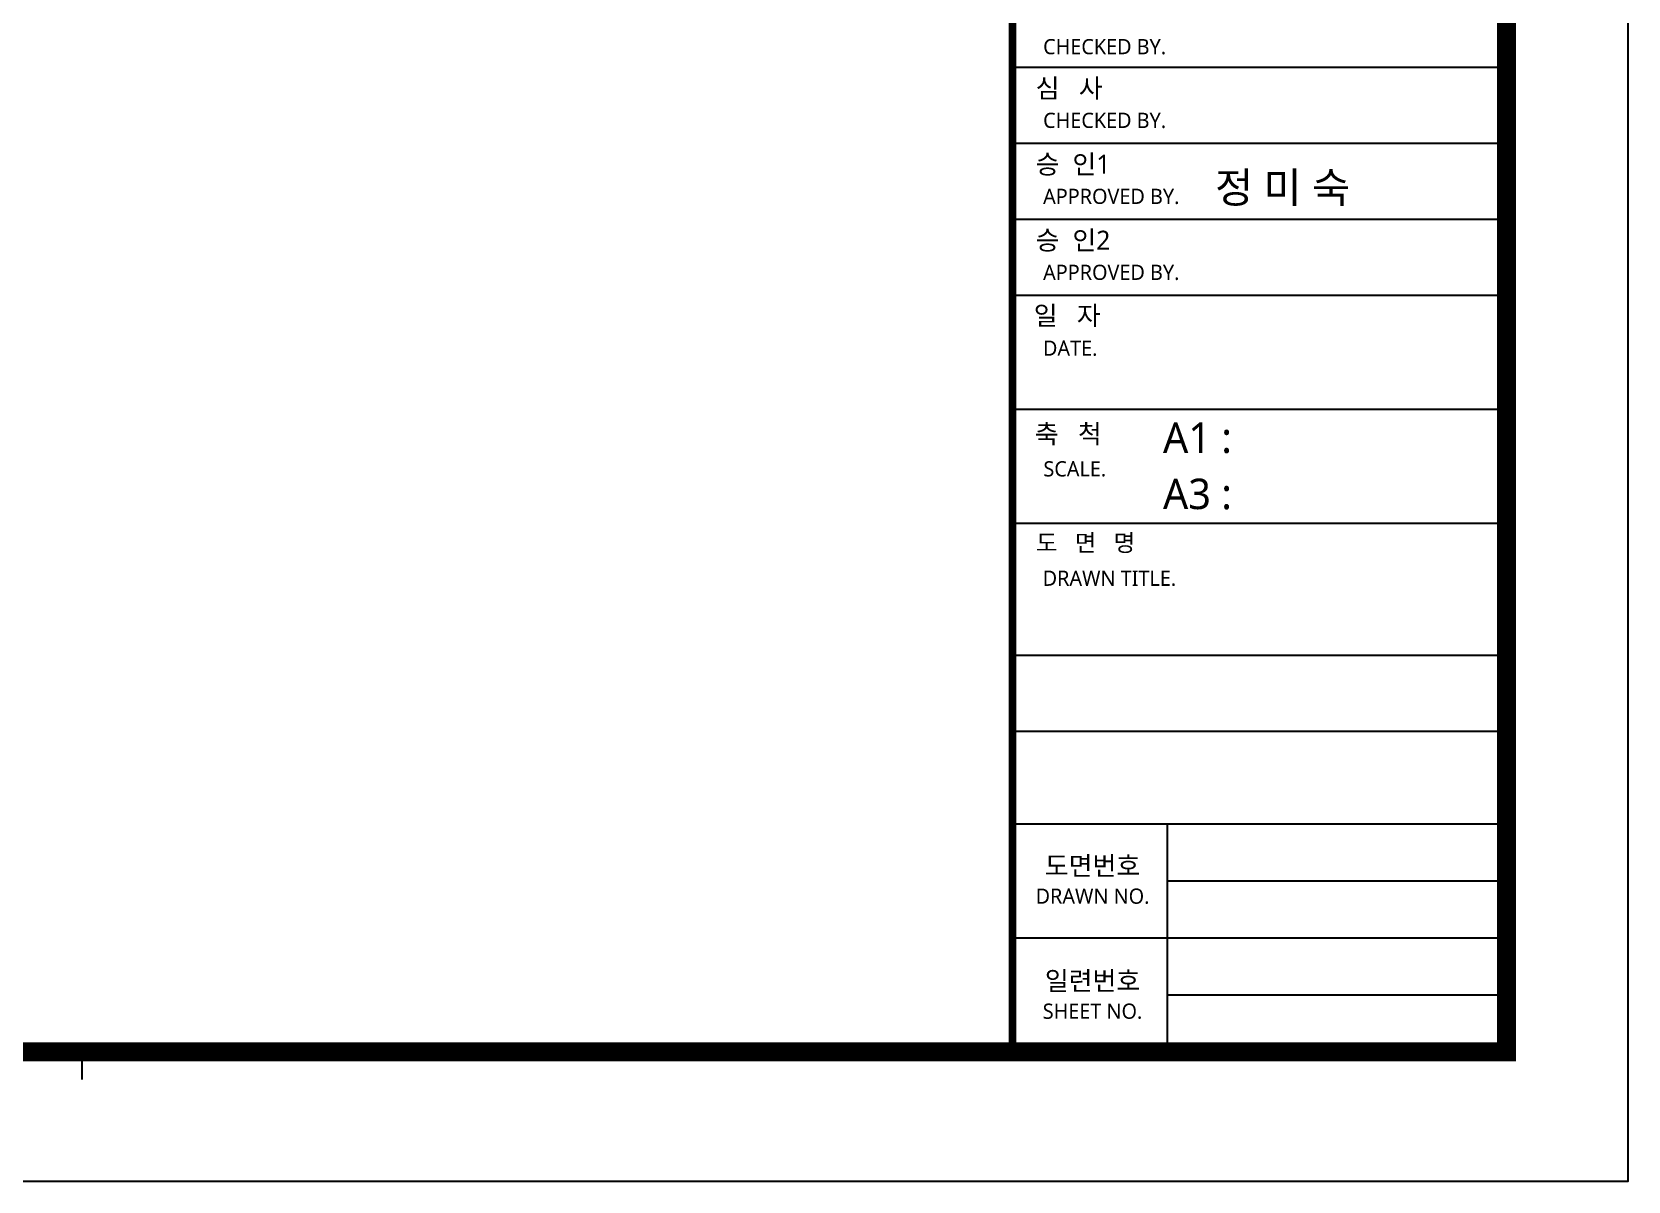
# Model space of a CAD drawing. Header units: millimetres. Extents: x 0 to 42000, y 0 to 29700.
# Drawn here: x 31500 to 42000, y 0 to 7562 of the extents above; entities that cross this region are included whole.
import ezdxf
from ezdxf.enums import TextEntityAlignment as Align

# ---------------------------------------------------------------- set-up
doc = ezdxf.new("R2010")
doc.units = ezdxf.units.MM
for name, color, linetype in [('AA-FORM', 8, 'Continuous'), ('AA-SHEET', 7, 'Continuous'), ('AA-TEX-SYM', 3, 'Continuous')]:
    doc.layers.add(name, color=color, linetype=linetype)
doc.layers.add('AA-SHEET-DEF', color=140, linetype='Continuous', plot=False)
doc.styles.add('xr_A_form$0$맑은고딕', font='malgun.ttf')
doc.styles.add('맑은고딕', font='malgun.ttf')

# ---------------------------------------------------------------- blocks, each defined once
blk = doc.blocks.new('AA-FORM')
at = {"layer": 'AA-FORM'}
blk.add_lwpolyline([(0, 0), (0, -29700), (42000, -29700), (42000, 0)], close=True, dxfattribs=at)
at = {"layer": 'AA-FORM', "color": 4, "const_width": 125}
blk.add_lwpolyline([(1235, -850), (41200, -850), (41200, -28850), (1235, -28850)], close=True, dxfattribs=at)
at = {"layer": 'AA-SHEET', "color": 4}
for p, q in [((37950, -22370), (41200, -22370)), ((37950, -22870), (41200, -22870)), ((37950, -23370), (41200, -23370)), ((37950, -23870), (41200, -23870)), ((37950, -24620), (41200, -24620)), ((37950, -25370), (41200, -25370)), ((37950, -27350), (41200, -27350)), ((38971, -28859), (38971, -27350)), ((37950, -28100), (41200, -28100))]:
    blk.add_line(p, q, dxfattribs=at)
at = {"layer": 'AA-SHEET', "color": 4, "const_width": 50}
blk.add_lwpolyline([(37950, -850), (37950, -28791)], dxfattribs=at)
at = {"layer": 'AA-SHEET-DEF'}
for p, q in [((37950, -26239), (41200, -26239)), ((37950, -26739), (41200, -26739)), ((41200, -27727), (38971, -27727)), ((41200, -28477), (38971, -28477)), ((31831, -29031), (31831, -28850))]:
    blk.add_line(p, q, dxfattribs=at)
at = {"layer": 'AA-SHEET', "color": 9, "style": 'xr_A_form$0$맑은고딕'}
for s, p in [('CHECKED BY.', (38152, -22285)), ('CHECKED BY.', (38152, -22770)), ('APPROVED BY.', (38152, -23270)), ('APPROVED BY.', (38152, -23770)), ('DATE.', (38151, -24269)), ('SCALE.', (38154, -25063)), ('DRAWN TITLE.', (38149, -25783))]:
    blk.add_text(s, height=100, dxfattribs=at).set_placement(p)
at = {"layer": 'AA-SHEET', "color": 7, "style": 'xr_A_form$0$맑은고딕'}
for s, height, p in [('심   사', 125, (38103, -22571)), ('승  인1', 125, (38103, -23071)), ('승  인2', 125, (38103, -23571)), ('일   자', 125, (38090, -24067)), ('축   척', 125, (38097, -24846)), ('도   면   명', 112.5, (38105, -25556))]:
    blk.add_text(s, height=height, dxfattribs=at).set_placement(p)
for s, p in [('도면번호', (38477, -27625)), ('일련번호', (38477, -28382))]:
    blk.add_text(s, height=125, dxfattribs=at).set_placement(p, align=Align.MIDDLE_CENTER)
at = {"layer": 'AA-SHEET', "color": 9, "style": 'xr_A_form$0$맑은고딕'}
for s, p in [('DRAWN NO.', (38477, -27825)), ('SHEET NO.', (38477, -28582))]:
    blk.add_text(s, height=100, dxfattribs=at).set_placement(p, align=Align.MIDDLE_CENTER)
at = {"layer": 'AA-TEX-SYM', "style": '맑은고딕'}
for s, p in [('정 미 숙', (39727, -23162)), ('A1 : ', (39201, -24808)), ('A3 : ', (39201, -25178))]:
    blk.add_text(s, height=200, dxfattribs=at).set_placement(p, align=Align.MIDDLE_CENTER)

msp = doc.modelspace()

# ---------------------------------------------------------------- block references
msp.add_blockref('AA-FORM', (0, 29700))

doc.saveas('drawing.dxf')
